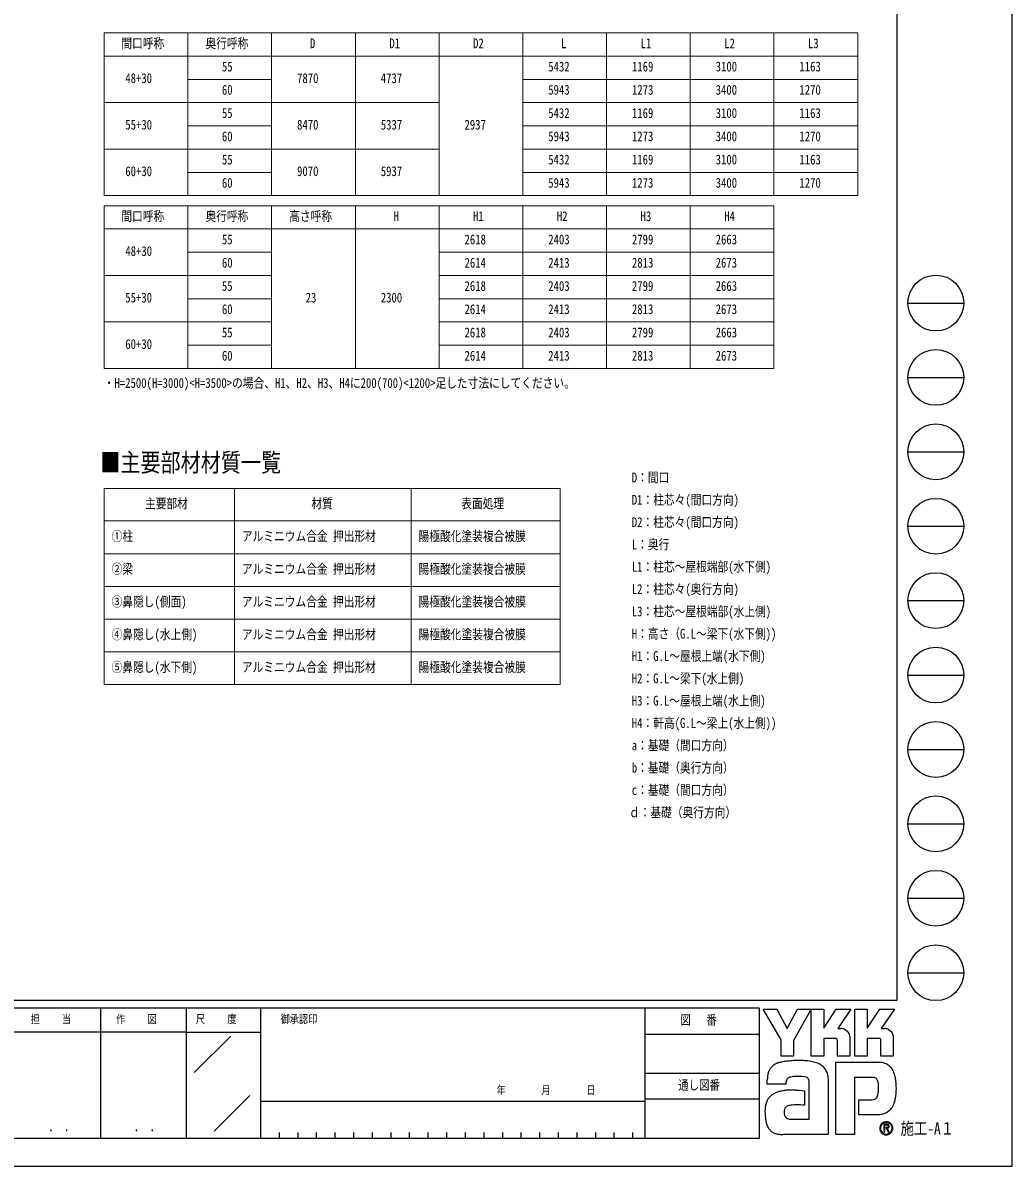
# Model space of a CAD drawing. Units: millimetres, scale not verified. Extents: x -16820 to 16820, y -11880 to 11880.
# Drawn here: x 6186 to 16820, y -11880 to 412 of the extents above; entities that cross this region are included whole.
import ezdxf
from ezdxf.enums import TextEntityAlignment as Align

# ---------------------------------------------------------------- set-up
doc = ezdxf.new("R2010")
doc.units = ezdxf.units.MM
doc.header["$LTSCALE"] = 50
doc.layers.add('0-1_TABLE1', color=7, linetype='Continuous', lineweight=18)
doc.layers.add('0-2_USER1', color=3, linetype='Continuous')
doc.layers.add('0-7_YKK_ZWAK', color=7, linetype='Continuous')
doc.styles.add('ＭＳ ゴシック', font='')
doc.styles.get('ＭＳ ゴシック').set_extended_font_data('MS Gothic')

msp = doc.modelspace()

# ---------------------------------------------------------------- linework, layer by layer
at = {"layer": '0-1_TABLE1'}
for p, q in [((7060.08, 305), (15160.08, 305)), ((7060.08, 305), (7060.08, -1445)), ((7960.08, 305), (7960.08, -1445)), ((8860.08, 305), (8860.08, -1445)), ((9760.08, 305), (9760.08, -1445)), ((10660.08, 305), (10660.08, -1445)), ((11560.08, 305), (11560.08, -1445)), ((12460.08, 305), (12460.08, -1445)), ((13360.08, 305), (13360.08, -1445)), ((14260.08, 305), (14260.08, -1445)), ((15160.08, 305), (15160.08, -1445)), ((7060.08, 55), (15160.08, 55)), ((7960.08, -195), (8860.08, -195)), ((11560.08, -195), (15160.08, -195)), ((7060.08, -445), (10660.08, -445)), ((11560.08, -445), (15160.08, -445)), ((7960.08, -695), (8860.08, -695)), ((11560.08, -695), (15160.08, -695)), ((7060.08, -945), (10660.08, -945)), ((11560.08, -945), (15160.08, -945)), ((7960.08, -1195), (8860.08, -1195)), ((11560.08, -1195), (15160.08, -1195)), ((7060.08, -1445), (15160.08, -1445)), ((7060.08, -1553.98), (14260.08, -1553.98)), ((7060.08, -1553.98), (7060.08, -3303.98)), ((7960.08, -1553.98), (7960.08, -3303.98)), ((8860.08, -1553.98), (8860.08, -3303.98)), ((9760.08, -1553.98), (9760.08, -3303.98)), ((10660.08, -1553.98), (10660.08, -3303.98)), ((11560.08, -1553.98), (11560.08, -3303.98)), ((12460.08, -1553.98), (12460.08, -3303.98)), ((13360.08, -1553.98), (13360.08, -3303.98)), ((14260.08, -1553.98), (14260.08, -3303.98)), ((7060.08, -1803.98), (14260.08, -1803.98)), ((7960.08, -2053.98), (8860.08, -2053.98)), ((10660.08, -2053.98), (14260.08, -2053.98)), ((7060.08, -2303.98), (8860.08, -2303.98)), ((10660.08, -2303.98), (14260.08, -2303.98)), ((7960.08, -2553.98), (8860.08, -2553.98)), ((10660.08, -2553.98), (14260.08, -2553.98)), ((7060.08, -2803.98), (8860.08, -2803.98)), ((10660.08, -2803.98), (14260.08, -2803.98)), ((7960.08, -3053.98), (8860.08, -3053.98)), ((10660.08, -3053.98), (14260.08, -3053.98)), ((7060.08, -3303.98), (14260.08, -3303.98)), ((7060.08, -4592.98), (11960.08, -4592.98)), ((7060.08, -4592.98), (7060.08, -6702.98)), ((8460.08, -4592.98), (8460.08, -6702.98)), ((10360.08, -4592.98), (10360.08, -6702.98)), ((11960.08, -4592.98), (11960.08, -6702.98)), ((7060.08, -4942.98), (11960.08, -4942.98)), ((7060.08, -5294.98), (11960.08, -5294.98)), ((7060.08, -5646.98), (11960.08, -5646.98)), ((7060.08, -5998.98), (11960.08, -5998.98)), ((7060.08, -6350.98), (11960.08, -6350.98)), ((7060.08, -6702.98), (11960.08, -6702.98))]:
    msp.add_line(p, q, dxfattribs=at)
at = {"layer": '0-7_YKK_ZWAK'}
for p, q in [((15580.08, 11100), (15580.08, -10100)), ((15700.08, -2600), (16300.08, -2600)), ((15700.08, -3400), (16300.08, -3400)), ((15700.08, -4200), (16300.08, -4200)), ((15700.08, -5000), (16300.08, -5000)), ((15700.08, -5800), (16300.08, -5800)), ((15700.08, -6600), (16300.08, -6600)), ((15700.08, -7400), (16300.08, -7400)), ((15700.08, -8200), (16300.08, -8200)), ((15700.08, -9000), (16300.08, -9000)), ((15700.08, -9800), (16300.08, -9800)), ((15580.08, -10100), (-15619.92, -10100)), ((7020.08, -10180), (7020.08, -11580)), ((7940.08, -10180), (7940.08, -11580)), ((8740.08, -10180), (7940.08, -10180)), ((12870.08, -10180), (8740.08, -10180)), ((8740.08, -10180), (8740.08, -11580)), ((12870.08, -10180), (12870.08, -11580)), ((14100.08, -10180), (12870.08, -10180)), ((14100.08, -10180), (14100.08, -11580)), ((7940.08, -10440), (5180.08, -10440)), ((7940.08, -10440), (8740.08, -10440)), ((8028.42, -10873.16), (8420.15, -10481.43)), ((12870.08, -10460), (14100.08, -10460)), ((12870.08, -10880), (14100.08, -10880)), ((8242.69, -11503.95), (8627.57, -11119.07)), ((8740.08, -11180), (12870.08, -11180)), ((14100.08, -11160), (12870.08, -11160)), ((15516.66, -11422.88), (15516.66, -11422.88)), ((8940.08, -11520), (8940.08, -11580)), ((9140.08, -11520), (9140.08, -11580)), ((9340.08, -11520), (9340.08, -11580)), ((9540.08, -11520), (9540.08, -11580)), ((9740.08, -11520), (9740.08, -11580)), ((9940.08, -11520), (9940.08, -11580)), ((10140.08, -11520), (10140.08, -11580)), ((10340.08, -11520), (10340.08, -11580)), ((10540.08, -11520), (10540.08, -11580)), ((10740.08, -11520), (10740.08, -11580)), ((10940.08, -11520), (10940.08, -11580)), ((11140.08, -11520), (11140.08, -11580)), ((11340.08, -11520), (11340.08, -11580)), ((11540.08, -11520), (11540.08, -11580)), ((11740.08, -11520), (11740.08, -11580)), ((11940.08, -11520), (11940.08, -11580)), ((12140.08, -11520), (12140.08, -11580)), ((12340.08, -11520), (12340.08, -11580)), ((12540.08, -11520), (12540.08, -11580)), ((12740.08, -11520), (12740.08, -11580)), ((15466.69, -11535.92), (15466.69, -11535.92)), ((5180.08, -11580), (7940.08, -11580)), ((7940.08, -11580), (8740.08, -11580)), ((8740.08, -11580), (12870.08, -11580)), ((12870.08, -11580), (14100.08, -11580))]:
    msp.add_line(p, q, dxfattribs=at)
for points in [[(-16820, -11880), (16820, -11880), (16820, 11880), (-16820, 11880)], [(14144.08, -10192), (14291.32, -10192), (14401.89, -10400.4), (14512.16, -10192), (14659.51, -10192), (14470.69, -10527.96), (14470.69, -10696.54), (14336.39, -10696.54), (14336.39, -10523.43)]]:
    msp.add_lwpolyline(points, close=True, dxfattribs=at)
for points in [[(7940.08, -10180), (5180.08, -10180), (5180.08, -11580)], [(14922.19, -10506.44), (14795.08, -10506.44), (14795.08, -10696.39), (14659.66, -10696.39), (14659.66, -10192), (14795.08, -10192), (14795.08, -10398.34), (14928.28, -10192), (15087.35, -10192), (14944.64, -10400.85), (14949.7, -10400.85), (14955.28, -10400.85), (14961.01, -10400.85), (14966.53, -10400.85), (14971.46, -10400.85), (14975.44, -10400.85), (14978.1, -10400.85), (14979.07, -10400.85)], [(15390.05, -10506.44), (15263.08, -10506.44), (15263.08, -10696.54), (15127.58, -10696.54), (15127.58, -10192), (15263.08, -10192), (15263.08, -10398.34), (15396.13, -10192), (15555.21, -10192), (15412.49, -10400.85), (15417.6, -10400.85), (15423.21, -10400.85), (15428.95, -10400.85), (15434.45, -10400.85), (15439.37, -10400.85), (15443.32, -10400.85), (15445.97, -10400.85), (15446.93, -10400.85)], [(15018.02, -10408.85), (15034.2, -10418.09), (15047.89, -10430.13), (15058.9, -10444.47), (15067.02, -10460.6), (15072.04, -10477.99), (15073.77, -10496.14), (15073.77, -10696.87), (14941.64, -10696.87), (14941.64, -10525.64)], [(15485.93, -10408.85), (15502.15, -10418.09), (15515.9, -10430.13), (15526.96, -10444.47), (15535.13, -10460.6), (15540.19, -10477.99), (15541.92, -10496.14), (15541.92, -10696.54), (15409.5, -10696.54), (15409.5, -10525.64)], [(15315.48, -10926.03), (15124.78, -10926.03), (15124.78, -11540), (14924.92, -11540), (14924.92, -10763.17), (15389.41, -10763.17)], [(14419.18, -10929.25), (14409.89, -10934.48), (14402.64, -10940.87), (14397.15, -10948.33), (14393.17, -10956.78), (14390.42, -10966.12), (14388.64, -10976.28), (14387.56, -10987.16), (14386.92, -10998.67), (14186.98, -10999.16), (14187.56, -10971.81), (14188.67, -10941.09)], [(14830.83, -10876.66), (14836.51, -10899.61), (14839.72, -10924.17), (14840.74, -10950.34), (14840.74, -11540), (14358.21, -11540)], [(14495.79, -11062.11), (14533.63, -11064.61), (14563.38, -11067.94), (14582.84, -11071.07), (14589.82, -11072.93), (14589.82, -11225.89), (14567.69, -11223.56), (14543.42, -11222.24), (14518.59, -11221.73), (14494.75, -11221.81), (14473.47, -11222.25), (14456.33, -11222.84), (14444.9, -11223.35), (14440.74, -11223.57), (14423.45, -11226.73), (14408.54, -11231.68), (14396.01, -11238.45), (14385.87, -11247.08), (14378.11, -11257.59), (14372.73, -11270.02), (14369.74, -11284.4), (14369.14, -11300.76), (14371.05, -11318.75), (14374.87, -11333.63), (14380.37, -11345.67), (14387.31, -11355.16), (14395.44, -11362.38), (14404.54, -11367.62), (14414.35, -11371.16), (14424.64, -11373.29), (14637.05, -11373.29), (14637.05, -10980.3), (14637.11, -10972.5), (14636.7, -10964.89), (14635.71, -10957.55), (14634, -10950.58), (14631.45, -10944.1), (14627.94, -10938.19), (14623.35, -10932.95), (14617.55, -10928.5)], [(14617.55, -10928.5), (14605.09, -10923.61), (14585.18, -10919.46), (14559.76, -10916.41), (14530.83, -10914.78), (14500.33, -10914.91), (14470.25, -10917.14)], [(15514.85, -10818.05), (15527.89, -10834.5), (15537.65, -10850.44), (15544.46, -10864.86)], [(15383.31, -11043.99), (15383.06, -11018.53), (15381.84, -10995.59), (15378.97, -10975.45), (15373.75, -10958.37)], [(15498.25, -11283.89), (15479.8, -11298.23), (15460.58, -11309.5), (15440.73, -11317.92), (15420.4, -11323.68), (15399.74, -11326.98), (15378.88, -11328.04), (15173.44, -11328.04), (15173.44, -11166.65), (15289.29, -11166.65), (15310.65, -11166.35), (15329.43, -11164.54), (15345.54, -11159.81)], [(15498.42, -11450.39), (15498.33, -11448.04), (15498.03, -11445.79), (15497.55, -11443.62), (15496.87, -11441.55), (15496.01, -11439.59), (15494.96, -11437.75), (15493.73, -11436.03), (15492.32, -11434.45), (15490.47, -11432.81), (15488.41, -11431.38), (15486.16, -11430.17), (15483.73, -11429.17), (15481.11, -11428.39), (15478.33, -11427.83), (15475.4, -11427.49), (15472.31, -11427.37), (15441.99, -11427.37), (15441.99, -11516.56), (15451.16, -11516.56), (15451.16, -11436.47), (15472.31, -11436.47), (15474.49, -11436.54), (15476.55, -11436.75), (15478.47, -11437.11), (15480.25, -11437.6), (15481.89, -11438.22), (15483.37, -11438.98), (15484.7, -11439.87), (15485.86, -11440.89)], [(15489.44, -11450.39), (15488.88, -11454.67), (15487.35, -11458.05), (15485.05, -11460.63), (15482.18, -11462.5), (15478.97, -11463.78), (15475.62, -11464.56), (15472.33, -11464.96), (15469.31, -11465.06), (15461.38, -11465.06), (15465.38, -11471.88), (15491.57, -11516.86), (15502.06, -11516.86), (15476.8, -11473.56), (15479.17, -11473.09), (15481.42, -11472.5), (15483.56, -11471.78), (15485.58, -11470.93), (15487.47, -11469.96), (15489.23, -11468.86), (15490.85, -11467.64), (15492.32, -11466.3)]]:
    msp.add_lwpolyline(points, dxfattribs=at)
for centre in [(16000.08, -2600), (16000.08, -3400), (16000.08, -4200), (16000.08, -5000), (16000.08, -5800), (16000.08, -6600), (16000.08, -7400), (16000.08, -8200), (16000.08, -9000), (16000.08, -9800)]:
    msp.add_circle(centre, 300, dxfattribs=at)
for centre, radius, start, end in [((14979.26, -10500.76), 99.91, 78.26798, 90.11215), ((14980.7, -10493.48), 92.5, 66.19963, 78.22058), ((15447.12, -10500.93), 100.09, 78.27851, 90.10826), ((15448.5, -10493.92), 92.94, 66.2483, 78.23226), ((14922.9, -10525.17), 18.75, 358.57817, 92.1683), ((15390.84, -10525.08), 18.66, 358.29941, 92.43455), ((14339.75, -10911.36), 144.29, 138.03852, 152.12015), ((14339.73, -10912.03), 144.73, 122.60463, 137.83438), ((14358.86, -10942.98), 181.11, 108.37421, 122.42809), ((14389.17, -11050.77), 293, 100.93159, 107.35499), ((14488.21, -11531.27), 783.59, 97.86054, 101.37938), ((14534.71, -11854.32), 1109.97, 94.90201, 97.9576), ((14537.88, -11880.18), 1136.01, 91.6169, 94.94971), ((14533.48, -11696.24), 952.01, 87.51794, 91.66439), ((14545.84, -11431.1), 686.59, 81.92631, 87.59083), ((14582.35, -11180.92), 433.76, 73.67137, 82.05943), ((14636.5, -10999.67), 244.6, 60.60528, 73.9085), ((14658.67, -10955.46), 195.21, 52.17347, 59.90542), ((14678.5, -10929.79), 162.78, 43.55042, 52.14561), ((15381.82, -10976.85), 213.82, 78.73198, 87.96551), ((15388.09, -10944.79), 181.15, 69.03034, 78.69541), ((15393.93, -10929.2), 164.51, 59.39484, 68.9885), ((15396.64, -10924.46), 159.04, 50.3012, 59.3616), ((15395.65, -10925.57), 160.53, 42.05209, 50.28551), ((14551.22, -10961.83), 363.14, 171.55622, 176.72493), ((14428.16, -10943.47), 238.72, 163.48385, 171.57982), ((14366.42, -10925.15), 174.32, 152.2125, 163.4865), ((14471.96, -11054.52), 135.93, 102.4979, 112.84632), ((14498.26, -11167.97), 252.4, 96.37207, 102.75341), ((14689.43, -10919.23), 147.59, 34.48659, 43.50182), ((14689.5, -10919.01), 147.4, 25.58915, 34.43128), ((14676.39, -10925.15), 161.88, 17.43089, 25.54591), ((15316.57, -11024.04), 98.02, 77.94572, 90.63794), ((15325.08, -10984.07), 57.15, 60.20991, 77.92418), ((15330.61, -10973.68), 45.39, 39.8078, 59.75378), ((15316.37, -10971.25), 251.69, 14.76267, 25.00486), ((15162.01, -11013.32), 411.68, 7.9139, 14.95041), ((14461.52, -11739.08), 677.65, 90.80099, 94.81812), ((14463.18, -11832.9), 771.48, 87.57779, 90.82714), ((15322.85, -10979.62), 55.15, 22.65544, 39.38165), ((14928.81, -11046.31), 454.5, 355.2339, 0.29193), ((15007.83, -11035.74), 567.48, 2.54376, 8.01251), ((14919.45, -11040.38), 655.97, 357.76419, 2.60674), ((14369.83, -11265.16), 203.61, 153.89178, 164.94341), ((14339.71, -11250.68), 170.2, 142.04688, 153.80771), ((14333.9, -11246.51), 163.05, 130.60221, 141.94427), ((14343.5, -11258.05), 178.07, 120.60724, 130.53081), ((14362.46, -11290.29), 215.47, 112.58838, 120.58162), ((14387.97, -11351.6), 281.87, 106.61303, 112.59024), ((14428.1, -11486.45), 422.57, 99.87193, 106.59825), ((14450.58, -11613.09), 551.18, 94.78469, 99.91711), ((15326.88, -11117.71), 46.05, 293.91672, 314.09376), ((15320.6, -11112.17), 54.4, 314.78099, 333.92928), ((15280.2, -11092.55), 99.31, 334.00676, 347.34989), ((15169.99, -11067.03), 212.44, 347.14308, 355.40008), ((15253.62, -11100.47), 315.9, 339.22498, 347.31457), ((15076.6, -11059.17), 497.67, 347.15166, 352.97565), ((14944.68, -11042.01), 630.7, 352.8937, 357.82206), ((14552.53, -11293.95), 389.16, 174.55588, 182.47272), ((14435.93, -11282.78), 272.02, 164.97537, 174.56739), ((15364.91, -11133.55), 200.95, 311.57033, 318.66243), ((15341.65, -11113.15), 231.89, 318.67367, 325.29112), ((15401.44, -11157.7), 157.39, 326.23251, 339.61931), ((14769.99, -11290.53), 606.59, 181.90948, 187.89042), ((14514.77, -11326.42), 348.86, 187.80471, 196.36971), ((14380.02, -11366.23), 208.35, 196.3102, 208.20993), ((15466.81, -11472.76), 70.56, 90.09157, 179.92363), ((15466.36, -11472.53), 62.75, 134.8007, 180.12175), ((15466.55, -11472.18), 62.62, 89.86602, 135.149), ((15466.82, -11472.65), 63.1, 45.03108, 90.11509), ((15466.8, -11472.62), 70.43, 44.93442, 90.08536), ((15466.86, -11472.67), 63.09, 0.00643, 45.07115), ((15467.36, -11472.41), 69.88, 359.78949, 45.13288), ((14321.34, -11397.46), 141.88, 208.29777, 223.35561), ((14308.1, -11409.1), 124.27, 223.64205, 239.63663), ((14319.09, -11389.12), 147.06, 239.8785, 253.65355), ((14339.2, -11320.03), 219.02, 253.69102, 263.74909), ((14356.23, -11168.39), 371.62, 263.68487, 270.30455), ((15466.38, -11472.84), 70.14, 179.86065, 225.14399), ((15466.11, -11472.93), 62.49, 179.75513, 225.29722), ((15466.71, -11472.84), 70.37, 224.94536, 269.98445), ((15466.57, -11473.5), 62.42, 224.62822, 270.10973), ((15466.59, -11472.56), 63.35, 270.09072, 359.90926), ((15466.71, -11472.5), 70.72, 269.98802, 314.93777), ((15476.03, -11450.01), 13.41, 358.3894, 42.86139), ((15476.3, -11451.03), 22.14, 316.37674, 1.6565), ((15467.19, -11472.95), 70.06, 314.92572, 0.23508)]:
    msp.add_arc(centre, radius, start, end, dxfattribs=at)

# ---------------------------------------------------------------- texts
at = {"layer": '0-1_TABLE1', "style": 'ＭＳ ゴシック', "width": 0.8}
for s, p in [('間口呼称', (7245.12, 108)), ('奥行呼称', (8148.96, 108)), ('D', (9271.68, 108)), ('D1', (10125.6, 108)), ('D2', (11025.6, 108)), ('L', (11971.68, 108)), ('L1', (12825.6, 108)), ('L2', (13725.6, 108)), ('L3', (14625.6, 108)), ('55', (8325.6, -142)), ('5432', (11833.44, -142)), ('1169', (12733.44, -142)), ('3100', (13633.44, -142)), ('1163', (14533.44, -142)), ('48+30', (7287.36, -267)), ('7870', (9133.44, -267)), ('4737', (10033.44, -267)), ('60', (8325.6, -392)), ('5943', (11833.44, -392)), ('1273', (12733.44, -392)), ('3400', (13633.44, -392)), ('1270', (14533.44, -392)), ('55', (8325.6, -642)), ('5432', (11833.44, -642)), ('1169', (12733.44, -642)), ('3100', (13633.44, -642)), ('1163', (14533.44, -642)), ('55+30', (7287.36, -767)), ('8470', (9133.44, -767)), ('5337', (10033.44, -767)), ('2937', (10933.44, -767)), ('60', (8325.6, -892)), ('5943', (11833.44, -892)), ('1273', (12733.44, -892)), ('3400', (13633.44, -892)), ('1270', (14533.44, -892)), ('55', (8325.6, -1142)), ('5432', (11833.44, -1142)), ('1169', (12733.44, -1142)), ('3100', (13633.44, -1142)), ('1163', (14533.44, -1142)), ('60+30', (7287.36, -1267)), ('9070', (9133.44, -1267)), ('5937', (10033.44, -1267)), ('60', (8325.6, -1392)), ('5943', (11833.44, -1392)), ('1273', (12733.44, -1392)), ('3400', (13633.44, -1392)), ('1270', (14533.44, -1392)), ('間口呼称', (7245.12, -1750.98)), ('奥行呼称', (8148.96, -1750.98)), ('高さ呼称', (9048.96, -1750.98)), ('H', (10171.68, -1750.98)), ('H1', (11025.6, -1750.98)), ('H2', (11925.6, -1750.98)), ('H3', (12825.6, -1750.98)), ('H4', (13725.6, -1750.98)), ('55', (8325.6, -2000.98)), ('2618', (10933.44, -2000.98)), ('2403', (11833.44, -2000.98)), ('2799', (12733.44, -2000.98)), ('2663', (13633.44, -2000.98)), ('48+30', (7287.36, -2125.98)), ('60', (8325.6, -2250.98)), ('2614', (10933.44, -2250.98)), ('2413', (11833.44, -2250.98)), ('2813', (12733.44, -2250.98)), ('2673', (13633.44, -2250.98)), ('55', (8325.6, -2500.98)), ('2618', (10933.44, -2500.98)), ('2403', (11833.44, -2500.98)), ('2799', (12733.44, -2500.98)), ('2663', (13633.44, -2500.98)), ('55+30', (7287.36, -2625.98)), ('23', (9225.6, -2625.98)), ('2300', (10033.44, -2625.98)), ('60', (8325.6, -2750.98)), ('2614', (10933.44, -2750.98)), ('2413', (11833.44, -2750.98)), ('2813', (12733.44, -2750.98)), ('2673', (13633.44, -2750.98)), ('55', (8325.6, -3000.98)), ('2618', (10933.44, -3000.98)), ('2403', (11833.44, -3000.98)), ('2799', (12733.44, -3000.98)), ('2663', (13633.44, -3000.98)), ('60+30', (7287.36, -3125.98)), ('60', (8325.6, -3250.98)), ('2614', (10933.44, -3250.98)), ('2413', (11833.44, -3250.98)), ('2813', (12733.44, -3250.98)), ('2673', (13633.44, -3250.98)), ('主要部材', (7498.96, -4839.98)), ('材質', (9287.2, -4839.98)), ('表面処理', (10898.96, -4839.98)), ('①柱', (7140.08, -5190.98)), ('アルミニウム合金 押出形材', (8540.08, -5190.98)), ('陽極酸化塗装複合被膜', (10440.08, -5190.98)), ('②梁', (7140.08, -5542.98)), ('アルミニウム合金 押出形材', (8540.08, -5542.98)), ('陽極酸化塗装複合被膜', (10440.08, -5542.98)), ('③鼻隠し(側面)', (7140.08, -5894.98)), ('アルミニウム合金 押出形材', (8540.08, -5894.98)), ('陽極酸化塗装複合被膜', (10440.08, -5894.98)), ('④鼻隠し(水上側)', (7140.08, -6246.98)), ('アルミニウム合金 押出形材', (8540.08, -6246.98)), ('陽極酸化塗装複合被膜', (10440.08, -6246.98)), ('⑤鼻隠し(水下側)', (7140.08, -6598.98)), ('アルミニウム合金 押出形材', (8540.08, -6598.98)), ('陽極酸化塗装複合被膜', (10440.08, -6598.98))]:
    msp.add_text(s, height=105.6, dxfattribs=at).set_placement(p, align=Align.BOTTOM_LEFT)
at = {"layer": '0-2_USER1', "style": 'ＭＳ ゴシック', "width": 0.8}
for s, height, p in [('・H=2500(H=3000)<H=3500>の場合、H1、H2、H3、H4に200(700)<1200>足した寸法にしてください。', 105.6, (7055.63, -3543.81)), ('■主要部材材質一覧', 197.9, (7018.44, -4472.69)), ('D：間口', 105.6, (12731.52, -4559.98)), ('D1：柱芯々(間口方向)', 105.6, (12731.52, -4799.98)), ('D2：柱芯々(間口方向)', 105.6, (12731.52, -5039.98)), ('L：奥行', 105.6, (12731.52, -5279.98)), ('L1：柱芯～屋根端部(水下側)', 105.6, (12731.52, -5519.98)), ('L2：柱芯々(奥行方向)', 105.6, (12731.52, -5759.98)), ('L3：柱芯～屋根端部(水上側)', 105.6, (12731.52, -5999.98)), ('H：高さ（G.L～梁下(水下側))', 105.6, (12731.52, -6239.98)), ('H1：G.L～屋根上端(水下側)', 105.6, (12731.52, -6479.98)), ('H2：G.L～梁下(水上側)', 105.6, (12731.52, -6719.98)), ('H3：G.L～屋根上端(水上側)', 105.6, (12731.52, -6959.98)), ('H4：軒高(G.L～梁上(水上側))', 105.6, (12731.52, -7199.98)), ('a：基礎（間口方向）', 105.6, (12731.52, -7439.98)), ('b：基礎（奥行方向）', 105.6, (12731.52, -7679.98)), ('c：基礎（間口方向）', 105.6, (12731.52, -7919.98)), ('ｄ：基礎（奥行方向）', 105.6, (12700.8, -8159.98))]:
    msp.add_text(s, height=height, dxfattribs=at).set_placement(p, align=Align.BOTTOM_LEFT)
at = {"layer": '0-7_YKK_ZWAK', "style": 'ＭＳ ゴシック', "width": 0.8}
for s, height, p in [('担     当', 87.98, (6268.88, -10370)), ('作     図', 87.98, (7188.88, -10370)), ('尺     度', 87.98, (8045.68, -10370)), ('御承認印', 87.98, (8956.55, -10370)), ('図\u3000 番', 102.6, (13253.61, -10390)), ('年        月        日', 87.98, (11279.63, -11132.86)), ('通し図番', 102.6, (13231.21, -11090)), ('施工-A１', 132, (15620.08, -11580)), ('． ．', 103.7, (6460, -11537.41)), ('． ．', 103.7, (7380, -11537.41))]:
    msp.add_text(s, height=height, dxfattribs=at).set_placement(p, align=Align.BOTTOM_LEFT)

doc.saveas('drawing.dxf')
